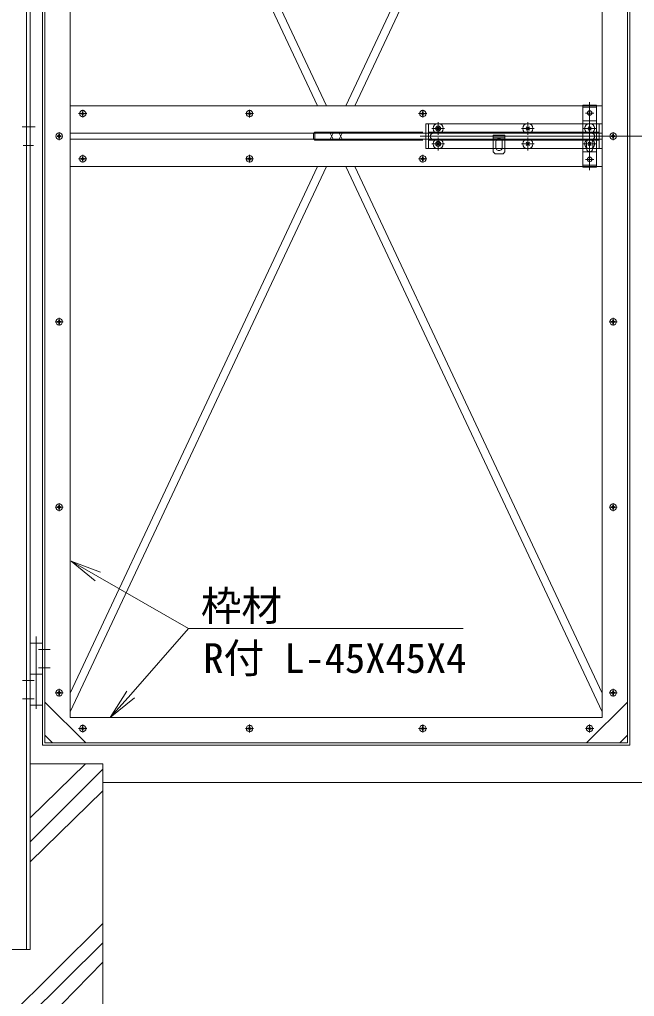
# Model space of a CAD drawing. Units: millimetres, scale not verified. Extents: x -5936 to 5936, y -4198 to 4197.
# Drawn here: x 508 to 1503, y -1369 to 211 of the extents above; entities that cross this region are included whole.
import ezdxf
from ezdxf.enums import TextEntityAlignment as Align

# ---------------------------------------------------------------- set-up
doc = ezdxf.new("R2010")
doc.units = ezdxf.units.MM
doc.header["$LTSCALE"] = 20
for name, color, linetype, lineweight in [('0-1_D-STR1', 1, 'Continuous', 9), ('0-2_D-BGD', 7, 'Continuous', 9), ('0-3_D-STR4', 7, 'Continuous', 9), ('0-4_D-STR3', 3, 'Continuous', 9), ('0-6_D-STR-DIM', 7, 'Continuous', 9), ('0-8_D-DCR-HCH', 7, 'Continuous', 9), ('0-B_D-STR-TXT', 7, 'Continuous', 9)]:
    doc.layers.add(name, color=color, linetype=linetype, lineweight=lineweight)
doc.styles.add('ＭＳ ゴシック', font='')
doc.styles.get('ＭＳ ゴシック').set_extended_font_data('MS Gothic')

msp = doc.modelspace()

# ---------------------------------------------------------------- linework, layer by layer
at = {"layer": '0-1_D-STR1'}
for p, q in [((519.53, 1517.41), (519.53, -1292.59)), ((525.53, 1517.41), (525.53, -1292.59)), ((545.53, 1517.41), (545.53, -962.59)), ((549.53, 1517.41), (549.53, -958.59)), ((590.53, 1517.41), (590.53, -917.59)), ((1450.53, 1517.41), (1450.53, -917.59)), ((1491.53, 1517.41), (1491.53, -958.59)), ((1495.53, 1517.41), (1495.53, -962.59)), ((1419.53, 71.41), (1441.53, 71.41)), ((1430.53, 45.48), (1430.53, 72.36)), ((1441.53, 71.41), (1450.53, 71.41)), ((590.53, 27.41), (1419.53, 27.41)), ((1419.53, 27.41), (1441.53, 27.41)), ((1441.53, 27.41), (1450.53, 27.41)), ((1481.96, 22.41), (1455.08, 22.41)), ((1481.96, 22.41), (1455.08, 22.41)), ((1430.53, -0.65), (1430.53, -27.54)), ((590.53, -26.59), (1419.53, -26.59)), ((1419.53, -26.59), (1441.53, -26.59)), ((1419.53, -26.59), (1441.53, -26.59)), ((1441.53, -26.59), (1450.53, -26.59)), ((1441.53, -26.59), (1450.53, -26.59)), ((615.53, -958.59), (549.53, -892.59)), ((1425.53, -958.59), (1491.53, -892.59)), ((590.53, -917.59), (1450.53, -917.59)), ((561.79, -958.59), (549.53, -946.33)), ((1479.27, -958.59), (1491.53, -946.33)), ((545.53, -962.59), (1495.53, -962.59)), ((549.53, -958.59), (1491.53, -958.59)), ((525.53, -1292.59), (460.53, -1292.59))]:
    msp.add_line(p, q, dxfattribs=at)
msp.add_lwpolyline([(590.53, 71.41), (1419.53, 71.41), (1450.53, 71.41)], dxfattribs=at)
at = {"layer": '0-2_D-BGD'}
msp.add_line((2358.03, -1022.59), (643.03, -1022.59), dxfattribs=at)
at = {"layer": '0-3_D-STR4'}
for p, q in [((525.53, -992.59), (643.03, -992.59)), ((643.03, -992.59), (643.03, -1592.59))]:
    msp.add_line(p, q, dxfattribs=at)
at = {"layer": '0-4_D-STR3'}
for p, q in [((610.53, 65.29), (610.53, 52.69)), ((880.53, 65.29), (880.53, 52.69)), ((1160.53, 65.29), (1160.53, 52.69)), ((1419.53, 72.41), (1441.53, 72.41)), ((1419.53, 72.41), (1419.53, -27.59)), ((1419.53, 69.41), (1441.53, 69.41)), ((1430.53, -32.53), (1430.53, 77.35)), ((1430.53, 65.29), (1430.53, 52.69)), ((1441.53, 72.41), (1441.53, -27.59)), ((617.14, 58.91), (603.98, 58.91)), ((607.38, 58.41), (607.38, 59.41)), ((607.38, 59.41), (609.03, 59.41)), ((607.38, 58.41), (609.03, 58.41)), ((610.03, 60.41), (609.03, 59.41)), ((610.03, 57.41), (609.03, 58.41)), ((610.03, 62.06), (611.03, 62.06)), ((610.03, 62.06), (610.03, 60.41)), ((610.03, 55.76), (610.03, 57.41)), ((610.03, 55.76), (611.03, 55.76)), ((611.03, 60.41), (611.03, 62.06)), ((611.03, 60.41), (612.03, 59.41)), ((611.03, 57.41), (612.03, 58.41)), ((611.03, 57.41), (611.03, 55.76)), ((613.68, 58.41), (612.03, 58.41)), ((873.91, 58.91), (887.08, 58.91)), ((877.38, 58.41), (879.03, 58.41)), ((880.03, 60.41), (879.03, 59.41)), ((880.03, 57.41), (879.03, 58.41)), ((881.03, 62.06), (880.03, 62.06)), ((880.03, 60.41), (880.03, 62.06)), ((880.03, 57.41), (880.03, 55.76)), ((881.03, 55.76), (880.03, 55.76)), ((881.03, 62.06), (881.03, 60.41)), ((881.03, 60.41), (882.03, 59.41)), ((881.03, 57.41), (882.03, 58.41)), ((881.03, 55.76), (881.03, 57.41)), ((883.68, 59.41), (882.03, 59.41)), ((883.68, 58.41), (882.03, 58.41)), ((883.68, 58.41), (883.68, 59.41)), ((1153.91, 58.91), (1167.08, 58.91)), ((1157.38, 58.41), (1159.03, 58.41)), ((1160.03, 60.41), (1159.03, 59.41)), ((1160.03, 57.41), (1159.03, 58.41)), ((1161.03, 62.06), (1160.03, 62.06)), ((1160.03, 60.41), (1160.03, 62.06)), ((1160.03, 57.41), (1160.03, 55.76)), ((1161.03, 55.76), (1160.03, 55.76)), ((1161.03, 62.06), (1161.03, 60.41)), ((1161.03, 60.41), (1162.03, 59.41)), ((1161.03, 57.41), (1162.03, 58.41)), ((1161.03, 55.76), (1161.03, 57.41)), ((1163.68, 59.41), (1162.03, 59.41)), ((1163.68, 58.41), (1162.03, 58.41)), ((1163.68, 58.41), (1163.68, 59.41)), ((1419.53, 47.41), (1441.53, 47.41)), ((1423.9, 59.91), (1437.15, 59.91)), ((533.88, 37.41), (512.81, 37.41)), ((1165.53, 42.41), (1450.53, 42.41)), ((1165.53, 2.41), (1165.53, 42.41)), ((1170.03, 42.41), (1170.03, 2.41)), ((1175.13, 34.91), (1195.92, 34.91)), ((1192.69, 34.91), (1177.26, 34.91)), ((1182.88, 37.56), (1188.18, 32.26)), ((1188.18, 37.56), (1182.88, 32.26)), ((1185.53, 24.52), (1185.53, 45.31)), ((1185.53, 28.36), (1185.53, 41.42)), ((1320.13, 34.91), (1340.92, 34.91)), ((1333.18, 37.56), (1327.88, 32.26)), ((1327.88, 37.56), (1333.18, 32.26)), ((1330.53, 24.52), (1330.53, 45.31)), ((1440.92, 34.91), (1420.14, 34.91)), ((1427.88, 37.56), (1433.18, 32.26)), ((1433.18, 37.56), (1427.88, 32.26)), ((1430.53, 24.52), (1430.53, 45.31)), ((1446.03, 42.41), (1446.03, 2.41)), ((569.38, 21.91), (571.03, 21.91)), ((572.03, 23.91), (571.03, 22.91)), ((572.03, 20.91), (571.03, 21.91)), ((573.03, 25.56), (572.03, 25.56)), ((572.03, 23.91), (572.03, 25.56)), ((572.03, 20.91), (572.03, 19.26)), ((573.03, 19.26), (572.03, 19.26)), ((572.53, 28.79), (572.53, 16.19)), ((573.03, 25.56), (573.03, 23.91)), ((573.03, 23.91), (574.03, 22.91)), ((573.03, 20.91), (574.03, 21.91)), ((573.03, 19.26), (573.03, 20.91)), ((575.68, 22.91), (574.03, 22.91)), ((575.68, 21.91), (574.03, 21.91)), ((575.68, 21.91), (575.68, 22.91)), ((590.53, 17.41), (1419.53, 17.41)), ((985.95, 28.91), (983.95, 26.91)), ((983.95, 26.91), (983.95, 17.91)), ((983.95, 17.91), (985.95, 15.91)), ((1160.53, 28.91), (985.95, 28.91)), ((985.95, 28.91), (985.95, 15.91)), ((1160.53, 15.91), (985.95, 15.91)), ((1156.43, 22.41), (1460.67, 22.41)), ((1156.43, 22.41), (1708.23, 22.41)), ((1446.03, 28.91), (1170.03, 28.91)), ((1446.03, 15.91), (1170.03, 15.91)), ((1185.53, 20.31), (1185.53, -0.48)), ((1185.53, 16.47), (1185.53, 3.41)), ((1274.45, 24.06), (1293.45, 24.06)), ((1293.45, 19.56), (1274.45, 19.56)), ((1293.45, 24.06), (1293.45, -2.94)), ((1330.53, 20.31), (1330.53, -0.48)), ((1419.53, 17.41), (1373.45, 17.41)), ((1430.53, 20.31), (1430.53, -0.48)), ((1461.91, 22.41), (1475.08, 22.41)), ((1465.38, 21.91), (1467.03, 21.91)), ((1468.03, 23.91), (1467.03, 22.91)), ((1468.03, 20.91), (1467.03, 21.91)), ((1469.03, 25.56), (1468.03, 25.56)), ((1468.03, 23.91), (1468.03, 25.56)), ((1468.03, 20.91), (1468.03, 19.26)), ((1469.03, 19.26), (1468.03, 19.26)), ((1468.53, 28.79), (1468.53, 16.19)), ((1469.03, 25.56), (1469.03, 23.91)), ((1469.03, 23.91), (1470.03, 22.91)), ((1469.03, 20.91), (1470.03, 21.91)), ((1469.03, 19.26), (1469.03, 20.91)), ((1471.68, 22.91), (1470.03, 22.91)), ((1471.68, 21.91), (1470.03, 21.91)), ((1471.68, 21.91), (1471.68, 22.91)), ((530.93, 7.41), (514.29, 7.41)), ((1165.53, 2.41), (1450.53, 2.41)), ((1175.13, 9.91), (1195.92, 9.91)), ((1192.69, 9.91), (1177.26, 9.91)), ((1188.18, 7.26), (1182.88, 12.56)), ((1182.88, 7.26), (1188.18, 12.56)), ((1278.95, 14.06), (1278.95, 4.06)), ((1288.95, 14.06), (1288.95, 4.06)), ((1320.13, 9.91), (1340.92, 9.91)), ((1327.88, 7.26), (1333.18, 12.56)), ((1333.18, 7.26), (1327.88, 12.56)), ((1440.92, 9.91), (1420.14, 9.91)), ((1425.53, 2.41), (1425.53, 12.41)), ((1427.88, 7.26), (1433.18, 12.56)), ((1433.18, 7.26), (1427.88, 12.56)), ((1430.53, 2.41), (1430.53, 12.41)), ((1435.53, 2.41), (1435.53, 12.41)), ((617.14, -14.09), (603.98, -14.09)), ((607.38, -14.59), (607.38, -13.59)), ((607.38, -13.59), (609.03, -13.59)), ((607.38, -14.59), (609.03, -14.59)), ((610.03, -12.59), (609.03, -13.59)), ((610.03, -15.59), (609.03, -14.59)), ((610.03, -10.94), (611.03, -10.94)), ((610.03, -10.94), (610.03, -12.59)), ((610.03, -17.24), (610.03, -15.59)), ((610.53, -7.71), (610.53, -20.31)), ((611.03, -12.59), (611.03, -10.94)), ((611.03, -12.59), (612.03, -13.59)), ((611.03, -15.59), (612.03, -14.59)), ((611.03, -15.59), (611.03, -17.24)), ((613.68, -14.59), (612.03, -14.59)), ((873.91, -14.09), (887.08, -14.09)), ((877.38, -14.59), (879.03, -14.59)), ((880.03, -12.59), (879.03, -13.59)), ((880.03, -15.59), (879.03, -14.59)), ((881.03, -10.94), (880.03, -10.94)), ((880.03, -12.59), (880.03, -10.94)), ((880.03, -15.59), (880.03, -17.24)), ((880.53, -7.71), (880.53, -20.31)), ((881.03, -10.94), (881.03, -12.59)), ((881.03, -12.59), (882.03, -13.59)), ((881.03, -15.59), (882.03, -14.59)), ((881.03, -17.24), (881.03, -15.59)), ((883.68, -13.59), (882.03, -13.59)), ((883.68, -14.59), (882.03, -14.59)), ((883.68, -14.59), (883.68, -13.59)), ((1153.91, -14.09), (1167.08, -14.09)), ((1157.38, -14.59), (1159.03, -14.59)), ((1160.03, -12.59), (1159.03, -13.59)), ((1160.03, -15.59), (1159.03, -14.59)), ((1161.03, -10.94), (1160.03, -10.94)), ((1160.03, -12.59), (1160.03, -10.94)), ((1160.03, -15.59), (1160.03, -17.24)), ((1160.53, -7.71), (1160.53, -20.31)), ((1161.03, -10.94), (1161.03, -12.59)), ((1161.03, -12.59), (1162.03, -13.59)), ((1161.03, -15.59), (1162.03, -14.59)), ((1161.03, -17.24), (1161.03, -15.59)), ((1163.68, -13.59), (1162.03, -13.59)), ((1163.68, -14.59), (1162.03, -14.59)), ((1163.68, -14.59), (1163.68, -13.59)), ((1293.45, -2.94), (1290.45, -5.94)), ((1441.53, -2.59), (1419.53, -2.59)), ((1423.9, -15.09), (1437.15, -15.09)), ((1430.53, -7.71), (1430.53, -20.31)), ((610.03, -17.24), (611.03, -17.24)), ((881.03, -17.24), (880.03, -17.24)), ((1161.03, -17.24), (1160.03, -17.24)), ((1419.53, -24.59), (1441.53, -24.59)), ((1441.53, -27.59), (1419.53, -27.59)), ((565.91, -277.59), (579.08, -277.59)), ((569.38, -278.09), (571.03, -278.09)), ((572.03, -276.09), (571.03, -277.09)), ((572.03, -279.09), (571.03, -278.09)), ((573.03, -274.44), (572.03, -274.44)), ((572.03, -276.09), (572.03, -274.44)), ((572.03, -279.09), (572.03, -280.74)), ((573.03, -280.74), (572.03, -280.74)), ((572.53, -271.21), (572.53, -283.81)), ((573.03, -274.44), (573.03, -276.09)), ((573.03, -276.09), (574.03, -277.09)), ((573.03, -279.09), (574.03, -278.09)), ((573.03, -280.74), (573.03, -279.09)), ((575.68, -277.09), (574.03, -277.09)), ((575.68, -278.09), (574.03, -278.09)), ((575.68, -278.09), (575.68, -277.09)), ((1461.91, -277.59), (1475.08, -277.59)), ((1465.38, -278.09), (1467.03, -278.09)), ((1468.03, -276.09), (1467.03, -277.09)), ((1468.03, -279.09), (1467.03, -278.09)), ((1469.03, -274.44), (1468.03, -274.44)), ((1468.03, -276.09), (1468.03, -274.44)), ((1468.03, -279.09), (1468.03, -280.74)), ((1469.03, -280.74), (1468.03, -280.74)), ((1468.53, -271.21), (1468.53, -283.81)), ((1469.03, -274.44), (1469.03, -276.09)), ((1469.03, -276.09), (1470.03, -277.09)), ((1469.03, -279.09), (1470.03, -278.09)), ((1469.03, -280.74), (1469.03, -279.09)), ((1471.68, -277.09), (1470.03, -277.09)), ((1471.68, -278.09), (1470.03, -278.09)), ((1471.68, -278.09), (1471.68, -277.09)), ((565.91, -577.59), (579.08, -577.59)), ((569.38, -578.09), (571.03, -578.09)), ((572.03, -576.09), (571.03, -577.09)), ((572.03, -579.09), (571.03, -578.09)), ((573.03, -574.44), (572.03, -574.44)), ((572.03, -576.09), (572.03, -574.44)), ((572.03, -579.09), (572.03, -580.74)), ((573.03, -580.74), (572.03, -580.74)), ((572.53, -571.21), (572.53, -583.81)), ((573.03, -574.44), (573.03, -576.09)), ((573.03, -576.09), (574.03, -577.09)), ((573.03, -579.09), (574.03, -578.09)), ((573.03, -580.74), (573.03, -579.09)), ((575.68, -577.09), (574.03, -577.09)), ((575.68, -578.09), (574.03, -578.09)), ((575.68, -578.09), (575.68, -577.09)), ((1461.91, -577.59), (1475.08, -577.59)), ((1465.38, -578.09), (1467.03, -578.09)), ((1468.03, -576.09), (1467.03, -577.09)), ((1468.03, -579.09), (1467.03, -578.09)), ((1469.03, -574.44), (1468.03, -574.44)), ((1468.03, -576.09), (1468.03, -574.44)), ((1468.03, -579.09), (1468.03, -580.74)), ((1469.03, -580.74), (1468.03, -580.74)), ((1468.53, -571.21), (1468.53, -583.81)), ((1469.03, -574.44), (1469.03, -576.09)), ((1469.03, -576.09), (1470.03, -577.09)), ((1469.03, -579.09), (1470.03, -578.09)), ((1469.03, -580.74), (1469.03, -579.09)), ((1471.68, -577.09), (1470.03, -577.09)), ((1471.68, -578.09), (1470.03, -578.09)), ((1471.68, -578.09), (1471.68, -577.09)), ((535.53, -786.52), (535.53, -903.72)), ((525.53, -797.59), (545.53, -797.59)), ((558.11, -807.59), (538.88, -807.59)), ((558.11, -807.59), (538.88, -807.59)), ((525.53, -847.59), (545.53, -847.59)), ((558.05, -837.59), (538.88, -837.59)), ((558.05, -837.59), (538.88, -837.59)), ((513, -857.59), (532.17, -857.59)), ((565.91, -877.59), (579.08, -877.59)), ((569.38, -878.09), (571.03, -878.09)), ((572.03, -876.09), (571.03, -877.09)), ((572.03, -879.09), (571.03, -878.09)), ((573.03, -874.44), (572.03, -874.44)), ((572.03, -876.09), (572.03, -874.44)), ((572.03, -879.09), (572.03, -880.74)), ((573.03, -880.74), (572.03, -880.74)), ((572.53, -871.21), (572.53, -883.81)), ((573.03, -874.44), (573.03, -876.09)), ((573.03, -876.09), (574.03, -877.09)), ((573.03, -879.09), (574.03, -878.09)), ((573.03, -880.74), (573.03, -879.09)), ((575.68, -877.09), (574.03, -877.09)), ((575.68, -878.09), (574.03, -878.09)), ((575.68, -878.09), (575.68, -877.09)), ((1461.91, -877.59), (1475.08, -877.59)), ((1465.38, -878.09), (1467.03, -878.09)), ((1468.03, -876.09), (1467.03, -877.09)), ((1468.03, -879.09), (1467.03, -878.09)), ((1469.03, -874.44), (1468.03, -874.44)), ((1468.03, -876.09), (1468.03, -874.44)), ((1468.03, -879.09), (1468.03, -880.74)), ((1469.03, -880.74), (1468.03, -880.74)), ((1468.53, -871.21), (1468.53, -883.81)), ((1469.03, -874.44), (1469.03, -876.09)), ((1469.03, -876.09), (1470.03, -877.09)), ((1469.03, -879.09), (1470.03, -878.09)), ((1469.03, -880.74), (1469.03, -879.09)), ((1471.68, -877.09), (1470.03, -877.09)), ((1471.68, -878.09), (1470.03, -878.09)), ((1471.68, -878.09), (1471.68, -877.09)), ((512.95, -887.59), (532.17, -887.59)), ((525.53, -897.59), (545.53, -897.59)), ((610.53, -929.21), (610.53, -941.81)), ((880.53, -929.21), (880.53, -941.81)), ((1160.53, -929.21), (1160.53, -941.81)), ((1430.53, -929.21), (1430.53, -941.81)), ((603.91, -935.59), (617.08, -935.59)), ((607.38, -936.09), (609.03, -936.09)), ((610.03, -934.09), (609.03, -935.09)), ((610.03, -937.09), (609.03, -936.09)), ((611.03, -932.44), (610.03, -932.44)), ((610.03, -934.09), (610.03, -932.44)), ((610.03, -937.09), (610.03, -938.74)), ((611.03, -938.74), (610.03, -938.74)), ((611.03, -932.44), (611.03, -934.09)), ((611.03, -934.09), (612.03, -935.09)), ((611.03, -937.09), (612.03, -936.09)), ((611.03, -938.74), (611.03, -937.09)), ((613.68, -935.09), (612.03, -935.09)), ((613.68, -936.09), (612.03, -936.09)), ((613.68, -936.09), (613.68, -935.09)), ((873.91, -935.59), (887.08, -935.59)), ((877.38, -936.09), (879.03, -936.09)), ((880.03, -934.09), (879.03, -935.09)), ((880.03, -937.09), (879.03, -936.09)), ((881.03, -932.44), (880.03, -932.44)), ((880.03, -934.09), (880.03, -932.44)), ((880.03, -937.09), (880.03, -938.74)), ((881.03, -938.74), (880.03, -938.74)), ((881.03, -932.44), (881.03, -934.09)), ((881.03, -934.09), (882.03, -935.09)), ((881.03, -937.09), (882.03, -936.09)), ((881.03, -938.74), (881.03, -937.09)), ((883.68, -935.09), (882.03, -935.09)), ((883.68, -936.09), (882.03, -936.09)), ((883.68, -936.09), (883.68, -935.09)), ((1153.91, -935.59), (1167.08, -935.59)), ((1157.38, -936.09), (1159.03, -936.09)), ((1160.03, -934.09), (1159.03, -935.09)), ((1160.03, -937.09), (1159.03, -936.09)), ((1161.03, -932.44), (1160.03, -932.44)), ((1160.03, -934.09), (1160.03, -932.44)), ((1160.03, -937.09), (1160.03, -938.74)), ((1161.03, -938.74), (1160.03, -938.74)), ((1161.03, -932.44), (1161.03, -934.09)), ((1161.03, -934.09), (1162.03, -935.09)), ((1161.03, -937.09), (1162.03, -936.09)), ((1161.03, -938.74), (1161.03, -937.09)), ((1163.68, -935.09), (1162.03, -935.09)), ((1163.68, -936.09), (1162.03, -936.09)), ((1163.68, -936.09), (1163.68, -935.09)), ((1423.91, -935.59), (1437.08, -935.59)), ((1427.38, -936.09), (1429.03, -936.09)), ((1430.03, -934.09), (1429.03, -935.09)), ((1430.03, -937.09), (1429.03, -936.09)), ((1431.03, -932.44), (1430.03, -932.44)), ((1430.03, -934.09), (1430.03, -932.44)), ((1430.03, -937.09), (1430.03, -938.74)), ((1431.03, -938.74), (1430.03, -938.74)), ((1431.03, -932.44), (1431.03, -934.09)), ((1431.03, -934.09), (1432.03, -935.09)), ((1431.03, -937.09), (1432.03, -936.09)), ((1431.03, -938.74), (1431.03, -937.09)), ((1433.68, -935.09), (1432.03, -935.09)), ((1433.68, -936.09), (1432.03, -936.09)), ((1433.68, -936.09), (1433.68, -935.09))]:
    msp.add_line(p, q, dxfattribs=at)
for points in [[(613.68, 58.41), (613.68, 59.41), (612.03, 59.41)], [(877.38, 58.41), (877.38, 59.41), (879.03, 59.41)], [(1157.38, 58.41), (1157.38, 59.41), (1159.03, 59.41)], [(569.38, 21.91), (569.38, 22.91), (571.03, 22.91)], [(1290.45, -5.94), (1277.45, -5.94), (1274.45, -2.94), (1274.45, 24.06)], [(1450.53, 17.41), (1441.53, 17.41), (1419.53, 17.41)], [(1465.38, 21.91), (1465.38, 22.91), (1467.03, 22.91)], [(613.68, -14.59), (613.68, -13.59), (612.03, -13.59)], [(877.38, -14.59), (877.38, -13.59), (879.03, -13.59)], [(1157.38, -14.59), (1157.38, -13.59), (1159.03, -13.59)], [(569.38, -278.09), (569.38, -277.09), (571.03, -277.09)], [(1465.38, -278.09), (1465.38, -277.09), (1467.03, -277.09)], [(569.38, -578.09), (569.38, -577.09), (571.03, -577.09)], [(1465.38, -578.09), (1465.38, -577.09), (1467.03, -577.09)], [(569.38, -878.09), (569.38, -877.09), (571.03, -877.09)], [(1465.38, -878.09), (1465.38, -877.09), (1467.03, -877.09)], [(607.38, -936.09), (607.38, -935.09), (609.03, -935.09)], [(877.38, -936.09), (877.38, -935.09), (879.03, -935.09)], [(1157.38, -936.09), (1157.38, -935.09), (1159.03, -935.09)], [(1427.38, -936.09), (1427.38, -935.09), (1429.03, -935.09)]]:
    msp.add_lwpolyline(points, dxfattribs=at)
for centre, radius in [((610.53, 58.91), 5.25), ((880.53, 58.91), 5.25), ((1160.53, 58.91), 5.25), ((1430.53, 59.91), 3.75), ((1185.53, 34.91), 8.14), ((1185.53, 34.91), 4), ((1330.53, 34.91), 8.14), ((1430.53, 34.91), 8.14), ((572.53, 22.41), 5.25), ((1185.53, 9.91), 8.14), ((1330.53, 9.91), 8.14), ((1430.53, 9.91), 8.14), ((1468.53, 22.41), 5.25), ((1185.53, 9.91), 4), ((610.53, -14.09), 5.25), ((880.53, -14.09), 5.25), ((1160.53, -14.09), 5.25), ((1430.53, -15.09), 3.75), ((572.53, -277.59), 5.25), ((1468.53, -277.59), 5.25), ((572.53, -577.59), 5.25), ((1468.53, -577.59), 5.25), ((572.53, -877.59), 5.25), ((1468.53, -877.59), 5.25), ((610.53, -935.59), 5.25), ((880.53, -935.59), 5.25), ((1160.53, -935.59), 5.25), ((1430.53, -935.59), 5.25)]:
    msp.add_circle(centre, radius, dxfattribs=at)
for centre, start, end in [((1177.53, 22.41), 89.99998, 269.99929), ((1283.95, 14.06), 0.00001, 180.00001), ((1430.53, 12.41), 359.99999, 179.99965), ((1433.53, 22.41), 270.00068, 89.99999), ((1283.95, 4.06), 180, 0.00001), ((1430.53, 2.41), 179.99999, 359.99998)]:
    msp.add_arc(centre, 5, start, end, dxfattribs=at)
at = {"layer": '0-6_D-STR-DIM'}
for p, q in [((590.53, 953.49), (1004.7, 71.41)), ((1450.53, 953.49), (1036.35, 71.41)), ((590.53, 922.9), (990.34, 71.41)), ((1450.53, 922.9), (1050.72, 71.41)), ((1011, 27.41), (1015.69, 17.41)), ((1015.69, 27.41), (1011, 17.41)), ((1030.06, 27.41), (1025.36, 17.41)), ((1025.36, 27.41), (1030.06, 17.41)), ((1004.7, -26.59), (590.53, -908.66)), ((990.34, -26.59), (590.53, -878.08)), ((1036.35, -26.59), (1450.53, -908.66)), ((1050.72, -26.59), (1450.53, -878.08))]:
    msp.add_line(p, q, dxfattribs=at)
at = {"layer": '0-8_D-DCR-HCH'}
for p, q in [((615.15, -992.59), (525.53, -1080.1)), ((643.03, -1001.23), (525.53, -1118.53)), ((643.03, -1036.17), (525.53, -1150.8)), ((643.03, -1251), (343.03, -1547.98)), ((643.03, -1282.2), (343.03, -1579.17)), ((643.03, -1313.39), (370.17, -1592.59))]:
    msp.add_line(p, q, dxfattribs=at)
at = {"layer": '0-B_D-STR-TXT'}
for p, q in [((630.95, -696.81), (591.77, -664.65)), ((694.45, -885.79), (655.22, -917.9))]:
    msp.add_line(p, q, dxfattribs=at)
for points in [[(639.26, -682.37), (591.77, -664.65), (635.1, -689.59), (781.52, -773.85), (781.88, -773.85), (782.88, -773.85)], [(681.92, -874.81), (655.22, -917.9), (688.18, -880.3), (781.52, -773.85), (788.72, -773.85), (1225.73, -773.85)]]:
    msp.add_lwpolyline(points, dxfattribs=at)

# ---------------------------------------------------------------- texts
at = {"layer": '0-B_D-STR-TXT', "style": 'ＭＳ ゴシック'}
for s, p in [('枠材', (801.62, -775.6)), ('R付 L-45X45X4', (805.67, -859.97))]:
    msp.add_text(s, height=48.09, dxfattribs=at).set_placement(p, align=Align.BOTTOM_LEFT)

doc.saveas('drawing.dxf')
